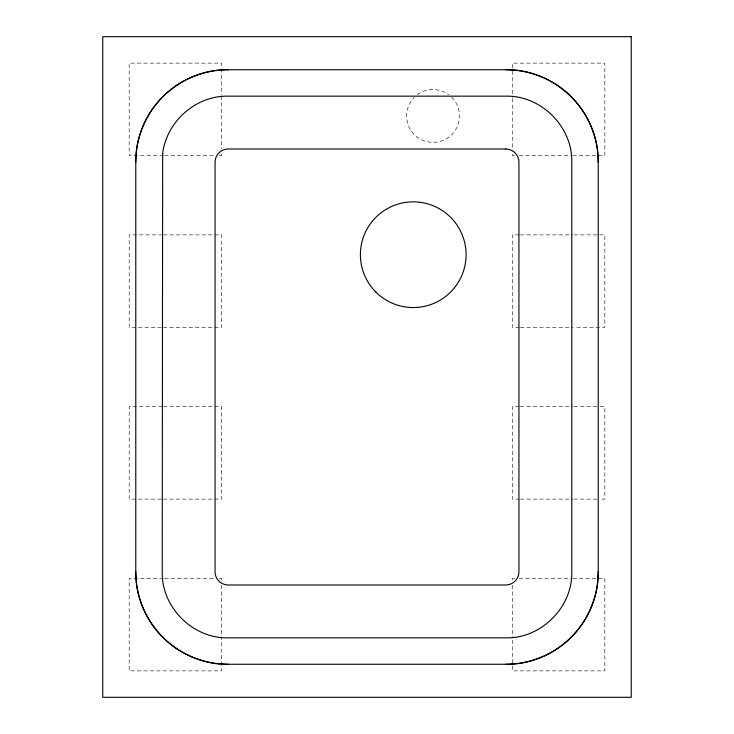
<?xml version="1.0" encoding="UTF-8"?>
<svg xmlns="http://www.w3.org/2000/svg" width="734" height="734" viewBox="0 0 734 734"><rect width="100%" height="100%" fill="white"/><g stroke="black" fill="none" stroke-linecap="round" stroke-linejoin="round"><path stroke-width="0.55" stroke-dasharray="3.67 2.75" d="M163.434 155.608L129.184 155.608L129.184 63.124L221.668 63.124L221.668 95.09M164.581 155.608L214.814 155.608M219.383 155.608L221.668 155.608L221.668 153.323M514.617 155.608L512.332 155.608L512.332 153.323M519.186 155.608L571.703 155.608M572.85 155.608L604.816 155.608L604.816 63.124L512.332 63.124L512.332 97.374M162.297 234.88L129.184 234.88L129.184 327.364L162.297 327.364M163.434 234.88L221.668 234.88L221.668 327.364L163.434 327.364M519.186 234.88L512.332 234.88L512.332 327.364L519.186 327.364M520.323 234.88L572.85 234.88M573.988 234.88L604.816 234.88L604.816 327.364L573.988 327.364M520.323 327.364L572.85 327.364M162.297 406.636L129.184 406.636L129.184 499.12L162.297 499.12M163.434 406.636L221.668 406.636L221.668 499.12L163.434 499.12M519.186 406.636L512.332 406.636L512.332 499.12L519.186 499.12M520.323 406.636L572.85 406.636M573.988 406.636L599.109 406.636M600.247 406.636L604.816 406.636L604.816 499.12L600.247 499.12M520.323 499.12L572.85 499.12M573.988 499.12L599.109 499.12M163.434 578.392L129.184 578.392L129.184 670.876L221.668 670.876L221.668 636.626M164.581 578.392L214.814 578.392M219.383 578.392L221.668 578.392L221.668 580.677M514.617 578.392L512.332 578.392L512.332 580.677M519.186 578.392L571.703 578.392M572.85 578.392L604.816 578.392L604.816 670.876L512.332 670.876L512.332 638.91M512.332 98.521L512.332 148.754M512.332 585.246L512.332 637.763M221.668 96.237L221.668 148.754M221.668 585.246L221.668 635.479M451.74 97.292A26.424 26.424 0 0 1 451.74 134.652A26.424 26.424 0 0 1 414.38 134.652A26.424 26.424 0 0 1 414.38 97.292M417.371 94.714A26.424 26.424 0 0 1 448.749 94.714"/><path stroke-width="1.1" d="M135.79 162.214A92.484 92.484 0 0 1 228.274 69.73M228.274 664.27A92.484 92.484 0 0 1 135.79 571.786M505.726 69.73A92.484 92.484 0 0 1 598.21 162.214M598.21 571.786A92.484 92.484 0 0 1 505.726 664.27M136.414 150.121L135.79 159.617L135.79 574.383L136.414 583.879A92.658 92.658 0 0 0 216.181 663.646L225.677 664.27L508.323 664.27L517.819 663.646A92.658 92.658 0 0 0 597.586 583.879L598.21 574.383L598.21 159.617L597.586 150.121A92.658 92.658 0 0 0 517.819 70.354L508.323 69.73L225.677 69.73L216.181 70.354A92.658 92.658 0 0 0 136.414 150.121M162.664 153.58L162.214 573.52C162.251 607.578 192.482 637.809 226.54 637.846L507.46 637.846C541.518 637.809 571.749 607.578 571.786 573.52L571.786 160.48C571.749 126.422 541.518 96.191 507.46 96.154L226.54 96.154C194.905 96.301 166.324 122.22 162.664 153.58M631.24 36.7L102.76 36.7L102.76 697.3L631.24 697.3L631.24 36.7M505.726 149.002L228.274 149.002A13.212 13.212 0 0 0 215.062 162.214L215.062 571.786A13.212 13.212 0 0 0 228.274 584.998L505.726 584.998A13.212 13.212 0 0 0 518.938 571.786L518.938 162.214A13.212 13.212 0 0 0 505.726 149.002M375.872 292.068A52.848 52.848 0 0 0 464.292 268.378A52.848 52.848 0 0 0 399.562 203.648A52.848 52.848 0 0 0 375.872 292.068"/></g></svg>
